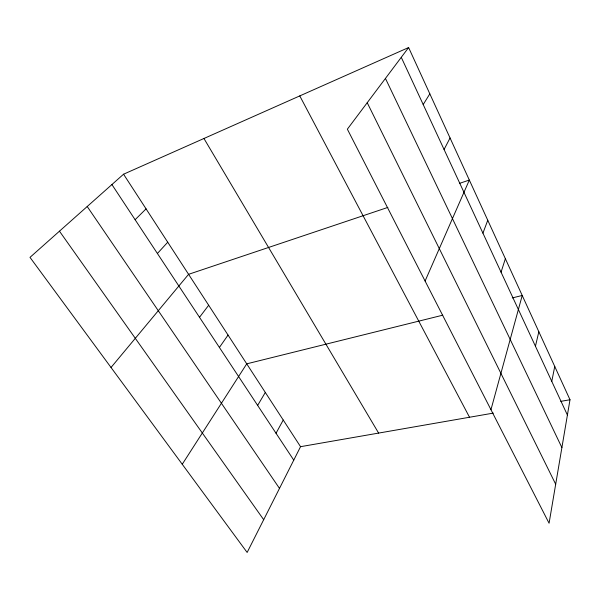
<?xml version="1.0" encoding="UTF-8"?>
<svg xmlns="http://www.w3.org/2000/svg" width="600" height="600" viewBox="0 0 600 600"><rect width="100%" height="100%" fill="white"/><g stroke="black" fill="none" stroke-linecap="round" stroke-linejoin="round"><path stroke-width="0.9" d="M570 399.75L549.075 523.237L347.362 129.18L408.615 47.543L570 399.75L560.79 401.355M551.775 381.397L554.745 366.465M535.447 346.237L538.838 331.74M490.957 409.71L522.217 295.47L512.28 297.93M501.06 272.19L505.365 258.69M482.94 233.175L487.755 220.26M425.092 281.032L469.335 180.06L459.592 183.337M493.312 413.107L300.548 446.685L247.147 552.457L30 257.37L123.555 174.21L408.615 47.543M444.075 149.49L450.053 137.97M276.022 433.252L283.237 420.037M257.647 405.405L265.312 392.445M423.202 104.55L429.832 93.847M182.25 464.272L246.735 363.84L442.755 315.188M219.405 347.452L228.045 335.07M199.507 317.295L208.673 305.25M111.03 367.485L188.58 274.32L387.885 207.405M157.403 253.493L167.73 242.212M135.113 219.705L146.07 208.868M59.468 231.18L263.685 519.697M87.21 206.513L279.487 488.393M111.915 184.553L293.76 460.132M123.555 174.21L300.548 446.685M203.947 138.488L378.623 433.088M299.782 95.903L469.522 417.255M367.222 102.712L555.683 484.237M385.44 78.435L561.893 447.607M401.272 57.323L567.405 415.058"/></g></svg>
